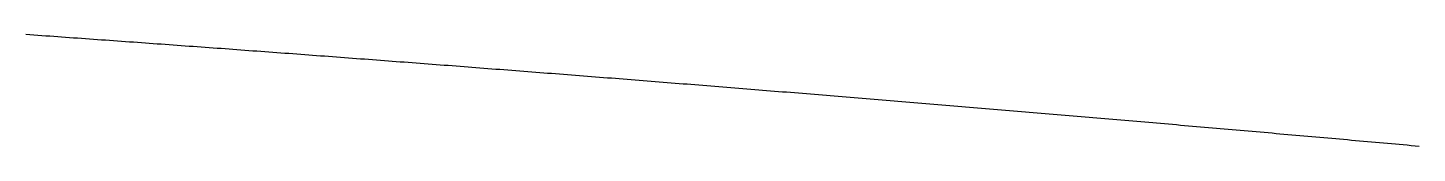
# Model space of a CAD drawing. Extents: x 6805096 to 46905100, y -25788412 to -58651.
# Drawn here: x 9674722 to 12343479, y -20377662 to -20163417 of the extents above; entities that cross this region are included whole.
import ezdxf

# ---------------------------------------------------------------- set-up
doc = ezdxf.new("R2010")
doc.units = 0

msp = doc.modelspace()

# ---------------------------------------------------------------- linework, layer by layer
at = {"layer": 'Layer 1'}
for p, q in [((9678548.673715, -20163956.638898), (9670894.364789, -20163416.940279)), ((9686202.94194, -20164496.752937), (9678548.673715, -20163956.638898)), ((9693857.169448, -20165037.282393), (9686202.94194, -20164496.752937)), ((9701511.356222, -20165578.227264), (9693857.169448, -20165037.282393)), ((9709165.502246, -20166119.587546), (9701511.356222, -20165578.227264)), ((9716819.607502, -20166661.363236), (9709165.502246, -20166119.587546)), ((9724473.671975, -20167203.554331), (9716819.607502, -20166661.363236)), ((9732127.695648, -20167746.160828), (9724473.671975, -20167203.554331)), ((9739781.678503, -20168289.182724), (9732127.695648, -20167746.160828)), ((9747435.620524, -20168832.620017), (9739781.678503, -20168289.182724)), ((9755089.521694, -20169376.472702), (9747435.620524, -20168832.620017)), ((9762743.381997, -20169920.740777), (9755089.521694, -20169376.472702)), ((9770397.201416, -20170465.42424), (9762743.381997, -20169920.740777)), ((9778050.979934, -20171010.523086), (9770397.201416, -20170465.42424)), ((9785704.717535, -20171556.037314), (9778050.979934, -20171010.523086)), ((9793358.414202, -20172101.966919), (9785704.717535, -20171556.037314)), ((9801012.069918, -20172648.3119), (9793358.414202, -20172101.966919)), ((9808665.684666, -20173195.072252), (9801012.069918, -20172648.3119)), ((9816319.258431, -20173742.247973), (9808665.684666, -20173195.072252)), ((9823972.791194, -20174289.83906), (9816319.258431, -20173742.247973)), ((9831626.282939, -20174837.84551), (9823972.791194, -20174289.83906)), ((9839279.733651, -20175386.267319), (9831626.282939, -20174837.84551)), ((9846933.143311, -20175935.104486), (9839279.733651, -20175386.267319)), ((9854586.511904, -20176484.357006), (9846933.143311, -20175935.104486)), ((9862239.839412, -20177034.024877), (9854586.511904, -20176484.357006)), ((9869893.125819, -20177584.108096), (9862239.839412, -20177034.024877)), ((9877546.371109, -20178134.606659), (9869893.125819, -20177584.108096)), ((9885199.575263, -20178685.520564), (9877546.371109, -20178134.606659)), ((9892852.738267, -20179236.849808), (9885199.575263, -20178685.520564)), ((9900505.860103, -20179788.594388), (9892852.738267, -20179236.849808)), ((9908158.940754, -20180340.7543), (9900505.860103, -20179788.594388)), ((9915811.980204, -20180893.329541), (9908158.940754, -20180340.7543)), ((9923464.978436, -20181446.32011), (9915811.980204, -20180893.329541)), ((9931117.935433, -20181999.726001), (9923464.978436, -20181446.32011)), ((9938770.851179, -20182553.547214), (9931117.935433, -20181999.726001)), ((9946423.725657, -20183107.783744), (9938770.851179, -20182553.547214)), ((9954076.55885, -20183662.435588), (9946423.725657, -20183107.783744)), ((9961729.350741, -20184217.502744), (9954076.55885, -20183662.435588)), ((9969382.101315, -20184772.985208), (9961729.350741, -20184217.502744)), ((9977034.810553, -20185328.882978), (9969382.101315, -20184772.985208)), ((9984687.47844, -20185885.19605), (9977034.810553, -20185328.882978)), ((9992340.104959, -20186441.924422), (9984687.47844, -20185885.19605)), ((9999992.690093, -20186999.06809), (9992340.104959, -20186441.924422)), ((10007645.233825, -20187556.627051), (9999992.690093, -20186999.06809)), ((10015297.736139, -20188114.601303), (10007645.233825, -20187556.627051)), ((10022950.197018, -20188672.990841), (10015297.736139, -20188114.601303)), ((10030602.616445, -20189231.795665), (10022950.197018, -20188672.990841)), ((10038254.994403, -20189791.015769), (10030602.616445, -20189231.795665)), ((10045907.330877, -20190350.651152), (10038254.994403, -20189791.015769)), ((10053559.625849, -20190910.70181), (10045907.330877, -20190350.651152)), ((10061211.879302, -20191471.16774), (10053559.625849, -20190910.70181)), ((10068864.09122, -20192032.048939), (10061211.879302, -20191471.16774)), ((10076516.261586, -20192593.345405), (10068864.09122, -20192032.048939)), ((10084168.390383, -20193155.057133), (10076516.261586, -20192593.345405)), ((10091820.477595, -20193717.184122), (10084168.390383, -20193155.057133)), ((10099472.523205, -20194279.726368), (10091820.477595, -20193717.184122)), ((10107124.527196, -20194842.683868), (10099472.523205, -20194279.726368)), ((10114776.489552, -20195406.056619), (10107124.527196, -20194842.683868)), ((10122428.410256, -20195969.844618), (10114776.489552, -20195406.056619)), ((10130080.289291, -20196534.047862), (10122428.410256, -20195969.844618)), ((10137732.12664, -20197098.666348), (10130080.289291, -20196534.047862)), ((10145383.922288, -20197663.700073), (10137732.12664, -20197098.666348)), ((10153035.676216, -20198229.149033), (10145383.922288, -20197663.700073)), ((10160687.388409, -20198795.013227), (10153035.676216, -20198229.149033)), ((10168339.05885, -20199361.292651), (10160687.388409, -20198795.013227)), ((10175990.687521, -20199927.987302), (10168339.05885, -20199361.292651)), ((10183642.274407, -20200495.097176), (10175990.687521, -20199927.987302)), ((10191293.819491, -20201062.622271), (10183642.274407, -20200495.097176)), ((10198945.322755, -20201630.562584), (10191293.819491, -20201062.622271)), ((10206596.784184, -20202198.918112), (10198945.322755, -20201630.562584)), ((10214248.20376, -20202767.688852), (10206596.784184, -20202198.918112)), ((10221899.581467, -20203336.8748), (10214248.20376, -20202767.688852)), ((10229550.917288, -20203906.475954), (10221899.581467, -20203336.8748)), ((10237202.211207, -20204476.492311), (10229550.917288, -20203906.475954)), ((10244853.463206, -20205046.923868), (10237202.211207, -20204476.492311)), ((10252504.673269, -20205617.770621), (10244853.463206, -20205046.923868)), ((10260155.84138, -20206189.032568), (10252504.673269, -20205617.770621)), ((10267806.967521, -20206760.709705), (10260155.84138, -20206189.032568)), ((10275458.051677, -20207332.80203), (10267806.967521, -20206760.709705)), ((10283109.093829, -20207905.30954), (10275458.051677, -20207332.80203)), ((10290760.093962, -20208478.232231), (10283109.093829, -20207905.30954)), ((10298411.052059, -20209051.570101), (10290760.093962, -20208478.232231)), ((10306061.968104, -20209625.323146), (10298411.052059, -20209051.570101)), ((10313712.842078, -20210199.491364), (10306061.968104, -20209625.323146)), ((10321363.673967, -20210774.074751), (10313712.842078, -20210199.491364)), ((10329014.463752, -20211349.073305), (10321363.673967, -20210774.074751)), ((10336665.211418, -20211924.487022), (10329014.463752, -20211349.073305)), ((10344315.916948, -20212500.3159), (10336665.211418, -20211924.487022)), ((10351966.580324, -20213076.559935), (10344315.916948, -20212500.3159)), ((10359617.201531, -20213653.219124), (10351966.580324, -20213076.559935)), ((10367267.780551, -20214230.293465), (10359617.201531, -20213653.219124)), ((10374918.317369, -20214807.782953), (10367267.780551, -20214230.293465)), ((10382568.811966, -20215385.687588), (10374918.317369, -20214807.782953)), ((10390219.264327, -20215964.007364), (10382568.811966, -20215385.687588)), ((10397869.674435, -20216542.74228), (10390219.264327, -20215964.007364)), ((10405520.042273, -20217121.892332), (10397869.674435, -20216542.74228)), ((10413170.367824, -20217701.457517), (10405520.042273, -20217121.892332)), ((10420820.651072, -20218281.437833), (10413170.367824, -20217701.457517)), ((10428470.892, -20218861.833276), (10420820.651072, -20218281.437833)), ((10436121.090591, -20219442.643842), (10428470.892, -20218861.833276)), ((10443771.246829, -20220023.86953), (10436121.090591, -20219442.643842)), ((10451421.360697, -20220605.510336), (10443771.246829, -20220023.86953)), ((10459071.432178, -20221187.566257), (10451421.360697, -20220605.510336)), ((10466721.461256, -20221770.037291), (10459071.432178, -20221187.566257)), ((10474371.447913, -20222352.923433), (10466721.461256, -20221770.037291)), ((10482021.392134, -20222936.224681), (10474371.447913, -20222352.923433)), ((10489671.293901, -20223519.941032), (10482021.392134, -20222936.224681)), ((10497321.153197, -20224104.072484), (10489671.293901, -20223519.941032)), ((10504970.970007, -20224688.619032), (10497321.153197, -20224104.072484)), ((10512620.744313, -20225273.580674), (10504970.970007, -20224688.619032)), ((10520270.476099, -20225858.957407), (10512620.744313, -20225273.580674)), ((10527920.165348, -20226444.749228), (10520270.476099, -20225858.957407)), ((10535569.812043, -20227030.956134), (10527920.165348, -20226444.749228)), ((10543219.416167, -20227617.578121), (10535569.812043, -20227030.956134)), ((10550868.977705, -20228204.615188), (10543219.416167, -20227617.578121)), ((10558518.496638, -20228792.06733), (10550868.977705, -20228204.615188)), ((10566167.972951, -20229379.934545), (10558518.496638, -20228792.06733)), ((10573817.406627, -20229968.21683), (10566167.972951, -20229379.934545)), ((10581466.797649, -20230556.914182), (10573817.406627, -20229968.21683)), ((10589116.146, -20231146.026597), (10581466.797649, -20230556.914182)), ((10596765.451664, -20231735.554073), (10589116.146, -20231146.026597)), ((10604414.714624, -20232325.496607), (10596765.451664, -20231735.554073)), ((10612063.934863, -20232915.854196), (10604414.714624, -20232325.496607)), ((10619713.112364, -20233506.626836), (10612063.934863, -20232915.854196)), ((10627362.247112, -20234097.814524), (10619713.112364, -20233506.626836)), ((10635011.339089, -20234689.417259), (10627362.247112, -20234097.814524)), ((10642660.388278, -20235281.435035), (10635011.339089, -20234689.417259)), ((10650309.394663, -20235873.867852), (10642660.388278, -20235281.435035)), ((10657958.358227, -20236466.715705), (10650309.394663, -20235873.867852)), ((10665607.278954, -20237059.978591), (10657958.358227, -20236466.715705)), ((10673256.156826, -20237653.656508), (10665607.278954, -20237059.978591)), ((10680904.991827, -20238247.749453), (10673256.156826, -20237653.656508)), ((10688553.783941, -20238842.257421), (10680904.991827, -20238247.749453)), ((10696202.53315, -20239437.180412), (10688553.783941, -20238842.257421)), ((10703851.239438, -20240032.51842), (10696202.53315, -20239437.180412)), ((10711499.902789, -20240628.271445), (10703851.239438, -20240032.51842)), ((10719148.523184, -20241224.439481), (10711499.902789, -20240628.271445)), ((10726797.100609, -20241821.022527), (10719148.523184, -20241224.439481)), ((10734445.635046, -20242418.020579), (10726797.100609, -20241821.022527)), ((10742094.126478, -20243015.433634), (10734445.635046, -20242418.020579)), ((10749742.574889, -20243613.26169), (10742094.126478, -20243015.433634)), ((10757390.980262, -20244211.504743), (10749742.574889, -20243613.26169)), ((10765039.34258, -20244810.16279), (10757390.980262, -20244211.504743)), ((10772687.661827, -20245409.235828), (10765039.34258, -20244810.16279)), ((10780335.937986, -20246008.723855), (10772687.661827, -20245409.235828)), ((10787984.17104, -20246608.626867), (10780335.937986, -20246008.723855)), ((10795632.360973, -20247208.944861), (10787984.17104, -20246608.626867)), ((10803280.507767, -20247809.677834), (10795632.360973, -20247208.944861)), ((10810928.611407, -20248410.825783), (10803280.507767, -20247809.677834)), ((10818576.671875, -20249012.388705), (10810928.611407, -20248410.825783)), ((10826224.689155, -20249614.366597), (10818576.671875, -20249012.388705)), ((10833872.66323, -20250216.759457), (10826224.689155, -20249614.366597)), ((10841520.594083, -20250819.56728), (10833872.66323, -20250216.759457)), ((10849168.481698, -20251422.790064), (10841520.594083, -20250819.56728)), ((10856816.326058, -20252026.427807), (10849168.481698, -20251422.790064)), ((10864464.127147, -20252630.480504), (10856816.326058, -20252026.427807)), ((10872111.884946, -20253234.948153), (10864464.127147, -20252630.480504)), ((10879759.599441, -20253839.830751), (10872111.884946, -20253234.948153)), ((10887407.270614, -20254445.128295), (10879759.599441, -20253839.830751)), ((10895054.898448, -20255050.840782), (10887407.270614, -20254445.128295)), ((10902702.482928, -20255656.968209), (10895054.898448, -20255050.840782)), ((10910350.024035, -20256263.510572), (10902702.482928, -20255656.968209)), ((10917997.521753, -20256870.46787), (10910350.024035, -20256263.510572)), ((10925644.976067, -20257477.840098), (10917997.521753, -20256870.46787)), ((10933292.386958, -20258085.627254), (10925644.976067, -20257477.840098)), ((10940939.754411, -20258693.829335), (10933292.386958, -20258085.627254)), ((10948587.078408, -20259302.446337), (10940939.754411, -20258693.829335)), ((10956234.358933, -20259911.478258), (10948587.078408, -20259302.446337)), ((10963881.59597, -20260520.925095), (10956234.358933, -20259911.478258)), ((10971528.7895, -20261130.786844), (10963881.59597, -20260520.925095)), ((10979175.939509, -20261741.063503), (10971528.7895, -20261130.786844)), ((10986823.045979, -20262351.755069), (10979175.939509, -20261741.063503)), ((10994470.108893, -20262962.861538), (10986823.045979, -20262351.755069)), ((11002117.128235, -20263574.382908), (10994470.108893, -20262962.861538)), ((11009764.103988, -20264186.319175), (11002117.128235, -20263574.382908)), ((11017411.036135, -20264798.670337), (11009764.103988, -20264186.319175)), ((11025057.92466, -20265411.436391), (11017411.036135, -20264798.670337)), ((11032704.769546, -20266024.617333), (11025057.92466, -20265411.436391)), ((11040351.570776, -20266638.21316), (11032704.769546, -20266024.617333)), ((11047998.328334, -20267252.22387), (11040351.570776, -20266638.21316)), ((11055645.042203, -20267866.649459), (11047998.328334, -20267252.22387)), ((11063291.712365, -20268481.489925), (11055645.042203, -20267866.649459)), ((11070938.338805, -20269096.745264), (11063291.712365, -20268481.489925)), ((11078584.921506, -20269712.415473), (11070938.338805, -20269096.745264)), ((11086231.460451, -20270328.50055), (11078584.921506, -20269712.415473)), ((11093877.955624, -20270945.000491), (11086231.460451, -20270328.50055)), ((11101524.407006, -20271561.915293), (11093877.955624, -20270945.000491)), ((11109170.814583, -20272179.244954), (11101524.407006, -20271561.915293)), ((11116817.178338, -20272796.98947), (11109170.814583, -20272179.244954)), ((11124463.498252, -20273415.148838), (11116817.178338, -20272796.98947)), ((11132109.774311, -20274033.723055), (11124463.498252, -20273415.148838)), ((11139756.006497, -20274652.712119), (11132109.774311, -20274033.723055)), ((11147402.194793, -20275272.116025), (11139756.006497, -20274652.712119)), ((11155048.339183, -20275891.934772), (11147402.194793, -20275272.116025)), ((11162694.43965, -20276512.168356), (11155048.339183, -20275891.934772)), ((11170340.496178, -20277132.816774), (11162694.43965, -20276512.168356)), ((11177986.508749, -20277753.880023), (11170340.496178, -20277132.816774)), ((11185632.477347, -20278375.3581), (11177986.508749, -20277753.880023)), ((11193278.401956, -20278997.251003), (11185632.477347, -20278375.3581)), ((11200924.282558, -20279619.558727), (11193278.401956, -20278997.251003)), ((11208570.119137, -20280242.28127), (11200924.282558, -20279619.558727)), ((11216215.911676, -20280865.418629), (11208570.119137, -20280242.28127)), ((11223861.660159, -20281488.970801), (11216215.911676, -20280865.418629)), ((11231507.364569, -20282112.937783), (11223861.660159, -20281488.970801)), ((11239153.024888, -20282737.319572), (11231507.364569, -20282112.937783)), ((11246798.641101, -20283362.116165), (11239153.024888, -20282737.319572)), ((11254444.213191, -20283987.327559), (11246798.641101, -20283362.116165)), ((11262089.741141, -20284612.953751), (11254444.213191, -20283987.327559)), ((11269735.224934, -20285238.994737), (11262089.741141, -20284612.953751)), ((11277380.664554, -20285865.450515), (11269735.224934, -20285238.994737)), ((11285026.059984, -20286492.321082), (11277380.664554, -20285865.450515)), ((11292671.411207, -20287119.606435), (11285026.059984, -20286492.321082)), ((11300316.718206, -20287747.30657), (11292671.411207, -20287119.606435)), ((11307961.980965, -20288375.421486), (11300316.718206, -20287747.30657)), ((11315607.199468, -20289003.951178), (11307961.980965, -20288375.421486)), ((11323252.373697, -20289632.895643), (11315607.199468, -20289003.951178)), ((11330897.503635, -20290262.254879), (11323252.373697, -20289632.895643)), ((11338542.589267, -20290892.028883), (11330897.503635, -20290262.254879)), ((11346187.630575, -20291522.217652), (11338542.589267, -20290892.028883)), ((11353832.627543, -20292152.821182), (11346187.630575, -20291522.217652)), ((11361477.580154, -20292783.83947), (11353832.627543, -20292152.821182)), ((11369122.48839, -20293415.272514), (11361477.580154, -20292783.83947)), ((11376767.352237, -20294047.120311), (11369122.48839, -20293415.272514)), ((11384412.171676, -20294679.382857), (11376767.352237, -20294047.120311)), ((11392056.946692, -20295312.06015), (11384412.171676, -20294679.382857)), ((11399701.677267, -20295945.152186), (11392056.946692, -20295312.06015)), ((11407346.363385, -20296578.658963), (11399701.677267, -20295945.152186)), ((11414991.005029, -20297212.580477), (11407346.363385, -20296578.658963)), ((11422635.602182, -20297846.916725), (11414991.005029, -20297212.580477)), ((11430280.154828, -20298481.667705), (11422635.602182, -20297846.916725)), ((11437924.66295, -20299116.833413), (11430280.154828, -20298481.667705)), ((11445569.126531, -20299752.413847), (11437924.66295, -20299116.833413)), ((11453213.545555, -20300388.409002), (11445569.126531, -20299752.413847)), ((11460857.920005, -20301024.818877), (11453213.545555, -20300388.409002)), ((11468502.249863, -20301661.643469), (11460857.920005, -20301024.818877)), ((11476146.535115, -20302298.882773), (11468502.249863, -20301661.643469)), ((11483790.775742, -20302936.536788), (11476146.535115, -20302298.882773)), ((11491434.971728, -20303574.60551), (11483790.775742, -20302936.536788)), ((11499079.123057, -20304213.088936), (11491434.971728, -20303574.60551)), ((11506723.229712, -20304851.987064), (11499079.123057, -20304213.088936)), ((11514367.291675, -20305491.299889), (11506723.229712, -20304851.987064)), ((11522011.308931, -20306131.02741), (11514367.291675, -20305491.299889)), ((11529655.281462, -20306771.169623), (11522011.308931, -20306131.02741)), ((11537299.209253, -20307411.726524), (11529655.281462, -20306771.169623)), ((11544943.092285, -20308052.698112), (11537299.209253, -20307411.726524)), ((11552586.930543, -20308694.084383), (11544943.092285, -20308052.698112)), ((11560230.72401, -20309335.885334), (11552586.930543, -20308694.084383)), ((11567874.472669, -20309978.100962), (11560230.72401, -20309335.885334)), ((11575518.176504, -20310620.731264), (11567874.472669, -20309978.100962)), ((11583161.835497, -20311263.776236), (11575518.176504, -20310620.731264)), ((11590805.449633, -20311907.235877), (11583161.835497, -20311263.776236)), ((11598449.018893, -20312551.110183), (11590805.449633, -20311907.235877)), ((11606092.543262, -20313195.39915), (11598449.018893, -20312551.110183)), ((11613736.022724, -20313840.102777), (11606092.543262, -20313195.39915)), ((11621379.45726, -20314485.221059), (11613736.022724, -20313840.102777)), ((11629022.846855, -20315130.753994), (11621379.45726, -20314485.221059)), ((11636666.191492, -20315776.701579), (11629022.846855, -20315130.753994)), ((11644309.491154, -20316423.06381), (11636666.191492, -20315776.701579)), ((11651952.745825, -20317069.840686), (11644309.491154, -20316423.06381)), ((11659595.955487, -20317717.032202), (11651952.745825, -20317069.840686)), ((11667239.120125, -20318364.638356), (11659595.955487, -20317717.032202)), ((11674882.239721, -20319012.659144), (11667239.120125, -20318364.638356)), ((11682525.314258, -20319661.094564), (11674882.239721, -20319012.659144)), ((11690168.34372, -20320309.944613), (11682525.314258, -20319661.094564)), ((11697811.328091, -20320959.209288), (11690168.34372, -20320309.944613)), ((11705454.267354, -20321608.888585), (11697811.328091, -20320959.209288)), ((11713097.161491, -20322258.982501), (11705454.267354, -20321608.888585)), ((11720740.010486, -20322909.491035), (11713097.161491, -20322258.982501)), ((11728382.814323, -20323560.414181), (11720740.010486, -20322909.491035)), ((11736025.572985, -20324211.751939), (11728382.814323, -20323560.414181)), ((11743668.286455, -20324863.504303), (11736025.572985, -20324211.751939)), ((11751310.954716, -20325515.671273), (11743668.286455, -20324863.504303)), ((11758953.577752, -20326168.252843), (11751310.954716, -20325515.671273)), ((11766596.155546, -20326821.249013), (11758953.577752, -20326168.252843)), ((11774238.688081, -20327474.659777), (11766596.155546, -20326821.249013)), ((11781881.175341, -20328128.485134), (11774238.688081, -20327474.659777)), ((11789523.617309, -20328782.72508), (11781881.175341, -20328128.485134)), ((11797166.013968, -20329437.379613), (11789523.617309, -20328782.72508)), ((11804808.365301, -20330092.448729), (11797166.013968, -20329437.379613)), ((11812450.671293, -20330747.932425), (11804808.365301, -20330092.448729)), ((11820092.931925, -20331403.830699), (11812450.671293, -20330747.932425)), ((11827735.147182, -20332060.143547), (11820092.931925, -20331403.830699)), ((11835377.317047, -20332716.870966), (11827735.147182, -20332060.143547)), ((11843019.441503, -20333374.012953), (11835377.317047, -20332716.870966)), ((11850661.520533, -20334031.569506), (11843019.441503, -20333374.012953)), ((11858303.55412, -20334689.54062), (11850661.520533, -20334031.569506)), ((11865945.542249, -20335347.926294), (11858303.55412, -20334689.54062)), ((11873587.484902, -20336006.726524), (11865945.542249, -20335347.926294)), ((11881229.382062, -20336665.941307), (11873587.484902, -20336006.726524)), ((11888871.233714, -20337325.570641), (11881229.382062, -20336665.941307)), ((11896513.039839, -20337985.614521), (11888871.233714, -20337325.570641)), ((11904154.800422, -20338646.072945), (11896513.039839, -20337985.614521)), ((11911796.515446, -20339306.94591), (11904154.800422, -20338646.072945)), ((11919438.184894, -20339968.233414), (11911796.515446, -20339306.94591)), ((11927079.808749, -20340629.935452), (11919438.184894, -20339968.233414)), ((11934721.386995, -20341292.052022), (11927079.808749, -20340629.935452)), ((11942362.919614, -20341954.583122), (11934721.386995, -20341292.052022)), ((11950004.406591, -20342617.528747), (11942362.919614, -20341954.583122)), ((11957645.847909, -20343280.888895), (11950004.406591, -20342617.528747)), ((11965287.243551, -20343944.663563), (11957645.847909, -20343280.888895)), ((11972928.593499, -20344608.852748), (11965287.243551, -20343944.663563)), ((11980569.897739, -20345273.456446), (11972928.593499, -20344608.852748)), ((11988211.156252, -20345938.474656), (11980569.897739, -20345273.456446)), ((11995852.369022, -20346603.907373), (11988211.156252, -20345938.474656)), ((12003493.536032, -20347269.754595), (11995852.369022, -20346603.907373)), ((12011134.657266, -20347936.016319), (12003493.536032, -20347269.754595)), ((12018775.732708, -20348602.692541), (12011134.657266, -20347936.016319)), ((12026416.762339, -20349269.78326), (12018775.732708, -20348602.692541)), ((12034057.746144, -20349937.288471), (12026416.762339, -20349269.78326)), ((12041698.684106, -20350605.208171), (12034057.746144, -20349937.288471)), ((12049339.576209, -20351273.542358), (12041698.684106, -20350605.208171)), ((12056980.422435, -20351942.291029), (12049339.576209, -20351273.542358)), ((12064621.222767, -20352611.454181), (12056980.422435, -20351942.291029)), ((12072261.97719, -20353281.03181), (12064621.222767, -20352611.454181)), ((12079902.685686, -20353951.023913), (12072261.97719, -20353281.03181)), ((12087543.348239, -20354621.430488), (12079902.685686, -20353951.023913)), ((12095183.964832, -20355292.251532), (12087543.348239, -20354621.430488)), ((12102824.535448, -20355963.487041), (12095183.964832, -20355292.251532)), ((12110465.060071, -20356635.137013), (12102824.535448, -20355963.487041)), ((12118105.538684, -20357307.201444), (12110465.060071, -20356635.137013)), ((12125745.97127, -20357979.680331), (12118105.538684, -20357307.201444)), ((12133386.357813, -20358652.573672), (12125745.97127, -20357979.680331)), ((12141026.698295, -20359325.881464), (12133386.357813, -20358652.573672)), ((12148666.992701, -20359999.603702), (12141026.698295, -20359325.881464)), ((12156307.241013, -20360673.740385), (12148666.992701, -20359999.603702)), ((12163947.443215, -20361348.29151), (12156307.241013, -20360673.740385)), ((12171587.59929, -20362023.257072), (12163947.443215, -20361348.29151)), ((12179227.709221, -20362698.63707), (12171587.59929, -20362023.257072)), ((12186867.772992, -20363374.4315), (12179227.709221, -20362698.63707)), ((12194507.790586, -20364050.64036), (12186867.772992, -20363374.4315)), ((12202147.761986, -20364727.263645), (12194507.790586, -20364050.64036)), ((12209787.687176, -20365404.301354), (12202147.761986, -20364727.263645)), ((12217427.566139, -20366081.753483), (12209787.687176, -20365404.301354)), ((12225067.398858, -20366759.620029), (12217427.566139, -20366081.753483)), ((12232707.185316, -20367437.90099), (12225067.398858, -20366759.620029)), ((12240346.925497, -20368116.596361), (12232707.185316, -20367437.90099)), ((12247986.619385, -20368795.70614), (12240346.925497, -20368116.596361)), ((12255626.266961, -20369475.230325), (12247986.619385, -20368795.70614)), ((12263265.868211, -20370155.168912), (12255626.266961, -20369475.230325)), ((12270905.423116, -20370835.521897), (12263265.868211, -20370155.168912)), ((12278544.931661, -20371516.289279), (12270905.423116, -20370835.521897)), ((12286184.393828, -20372197.471053), (12278544.931661, -20371516.289279)), ((12293823.809601, -20372879.067218), (12286184.393828, -20372197.471053)), ((12301463.178963, -20373561.077769), (12293823.809601, -20372879.067218)), ((12309102.501898, -20374243.502705), (12301463.178963, -20373561.077769)), ((12316741.778389, -20374926.342021), (12309102.501898, -20374243.502705)), ((12324381.008419, -20375609.595715), (12316741.778389, -20374926.342021)), ((12332020.191971, -20376293.263784), (12324381.008419, -20375609.595715)), ((12339659.329029, -20376977.346225), (12332020.191971, -20376293.263784)), ((12347298.419576, -20377661.843035), (12339659.329029, -20376977.346225))]:
    msp.add_line(p, q, dxfattribs=at)

doc.saveas('drawing.dxf')
